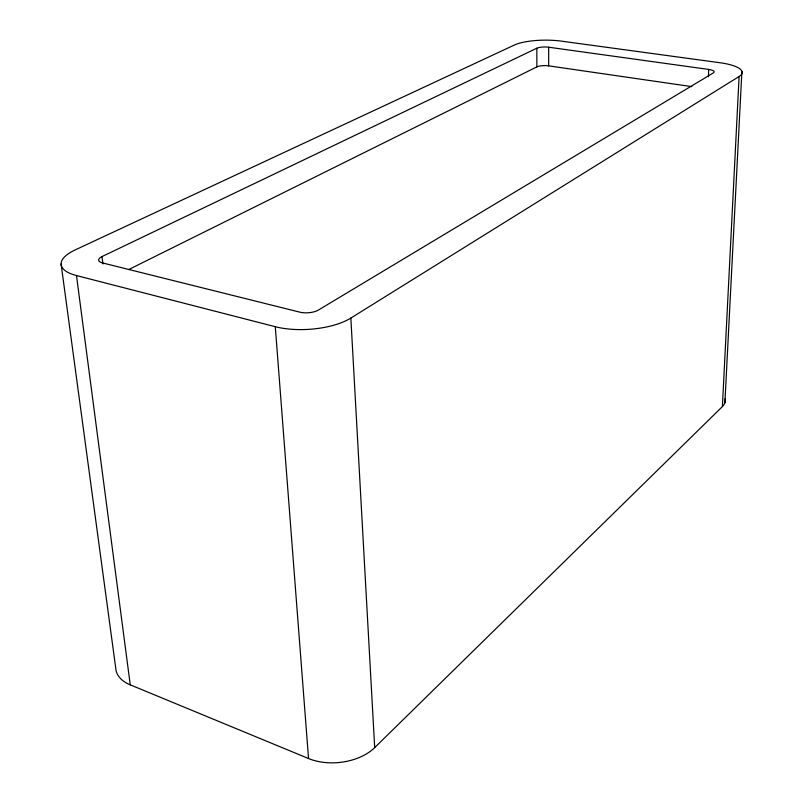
<?xml version="1.0" encoding="UTF-8"?>
<svg xmlns="http://www.w3.org/2000/svg" width="803" height="803" viewBox="0 0 803 803"><rect width="100%" height="100%" fill="white"/><g stroke="black" fill="none" stroke-linecap="round" stroke-linejoin="round"><path stroke-width="1.2" d="M691.835 86.634L548.67 65.856L548.68 47.216A8.733 2.329 -0.6 0 0 536.826 48.22L102.001 256.579A12.497 4.507 -6 0 0 102.593 262.942L299.8 312.156A13.26 5.33 -3.7 0 0 318.41 310.058L713.365 72.892A9.295 2.56 0.9 0 0 708.708 69.429L548.68 47.216M708.397 76.757L708.708 69.429M722.379 406.609L739.101 76.486A37.169 10.258 0.9 0 0 719.99 62.734L561.277 41.124A34.941 9.305 -0.6 0 0 514.291 45.068L75.131 249.944A50.007 18.047 -6 0 0 76.486 275.559L130.257 684.849L308.543 758.534A46.725 29.54 -5.8 0 0 374.69 747.613L722.379 406.609A33.947 15.317 2.7 0 0 725.089 398.83M724.888 402.835L741.902 71.236M76.486 275.559L275.288 326.711A53.058 21.33 -3.7 0 0 350.851 318.068L739.101 76.486M128.61 269.597L536.876 66.88A8.692 2.399 -0.6 0 1 548.67 65.856M61.098 264.046L115.783 668.467A44.436 25.435 -9.7 0 0 130.257 684.849M102.001 256.579L102.925 263.996M275.288 326.711L308.543 758.534M350.851 318.068L374.69 747.613M536.826 48.22L536.876 66.88"/></g></svg>
